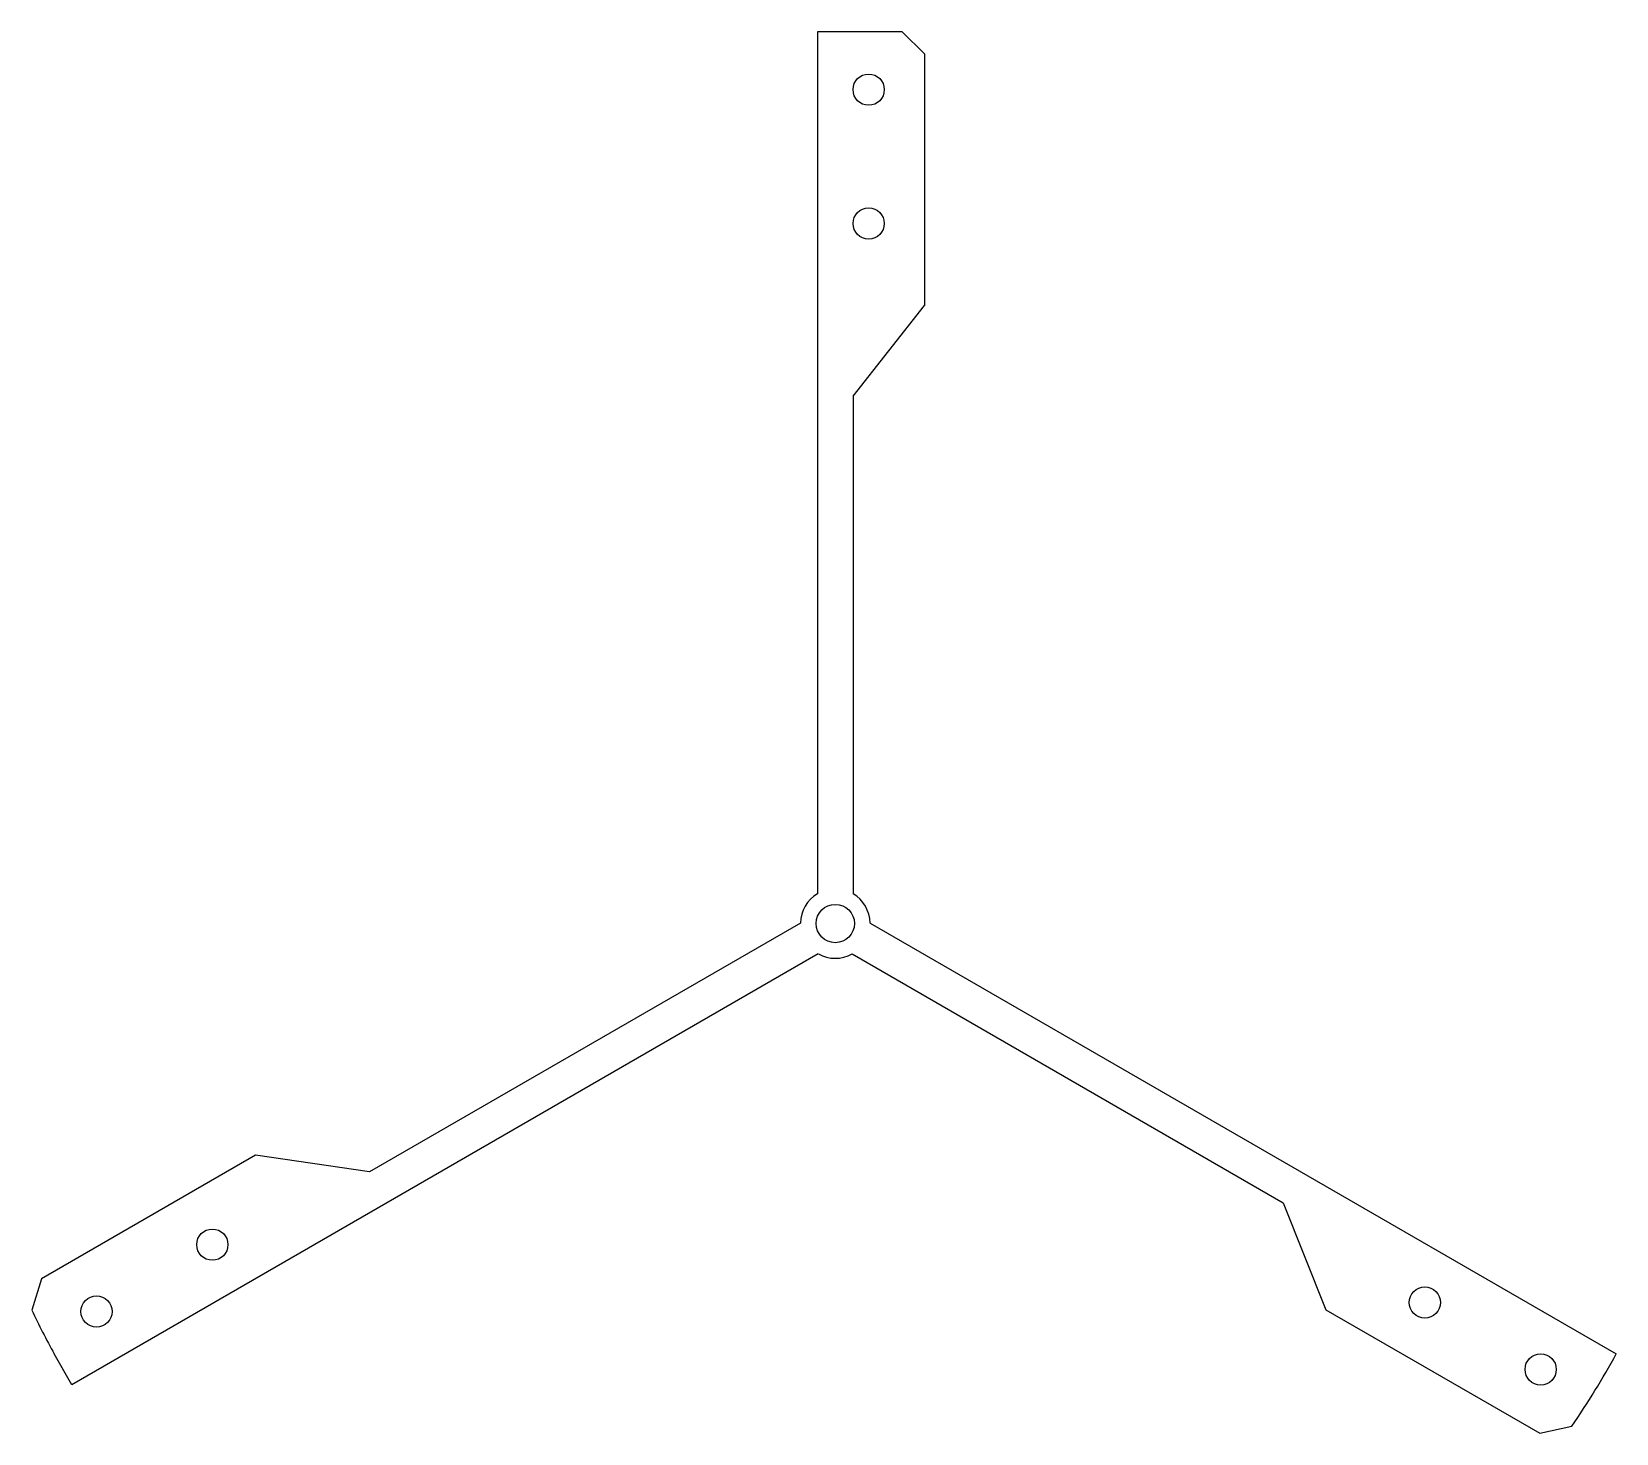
# Model space of a CAD drawing. Extents: x -3.55 to 3.45, y 1.41 to 7.6.
import ezdxf

# ---------------------------------------------------------------- set-up
doc = ezdxf.new("R2010")
doc.units = 0
doc.header["$MEASUREMENT"] = 0
doc.layers.add('VISIBLE', color=7, linetype='CONTINUOUS')

msp = doc.modelspace()

# ---------------------------------------------------------------- linework, layer by layer
at = {"layer": 'VISIBLE'}
for p, q in [((0.2953, 7.6006), (-0.0787, 7.6006)), ((-0.0787, 7.6006), (-0.0787, 3.7954)), ((0.3937, 7.5022), (0.2953, 7.6006)), ((0.3937, 7.5022), (0.3937, 6.3912)), ((0.0787, 5.9919), (0.3937, 6.3912)), ((0.0787, 5.9919), (0.0787, 3.7954)), ((-0.1535, 3.6659), (-2.0557, 2.5676)), ((0.1535, 3.6659), (3.4482, 1.7637)), ((-0.0748, 3.5295), (-3.3702, 1.6269)), ((0.0748, 3.5295), (1.977, 2.4312)), ((-2.5591, 2.6407), (-3.5041, 2.0951)), ((-2.0557, 2.5676), (-2.5591, 2.6407)), ((1.977, 2.4312), (2.1654, 1.9588)), ((-3.5041, 2.0951), (-3.5477, 1.9567)), ((2.1654, 1.9588), (3.1104, 1.4132)), ((-3.4482, 1.7637), (-3.4489, 1.7633)), ((-3.3702, 1.6269), (-3.4489, 1.7633)), ((3.1104, 1.4132), (3.2521, 1.4446))]:
    msp.add_line(p, q, dxfattribs=at)
for centre, radius in [((0.1475, 7.3447), 0.0689), ((0.1475, 6.7541), 0.0689), ((0, 3.6636), 0.0846), ((-2.7502, 2.246), 0.0689), ((2.6028, 1.9906), 0.0689), ((-3.2617, 1.9507), 0.0689), ((3.1142, 1.6953), 0.0689)]:
    msp.add_circle(centre, radius, dxfattribs=at)
for radius, start, end in [(0.1535, 120.85189, 179.14811), (0.1535, 0.85189, 59.14811), (0.1535, 240.85189, 299.14811), (3.937, 205.69326, 208.85401), (3.937, 325.69326, 331.14599)]:
    msp.add_arc((0, 3.6636), radius, start, end, dxfattribs=at)

doc.saveas('drawing.dxf')
